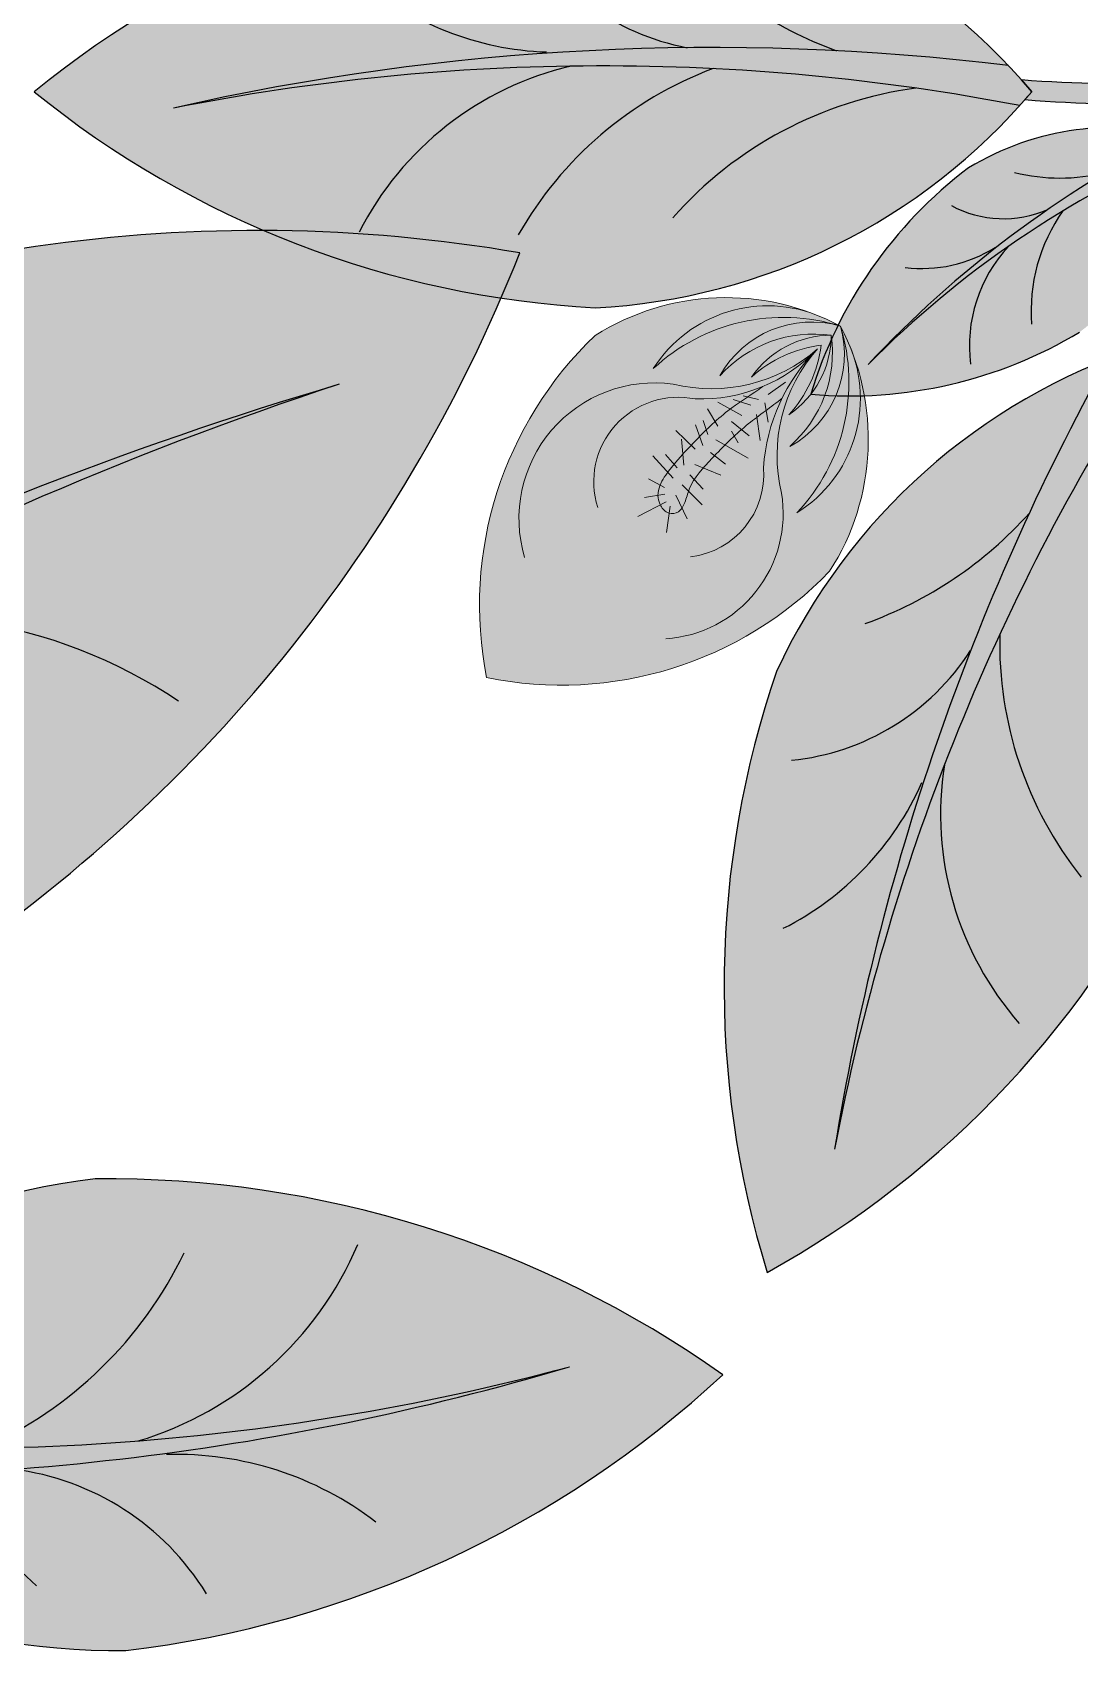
# Model space of a CAD drawing. Header units: inches. Extents: x 9636 to 21597, y -10243 to 557.
# Drawn here: x 14480.7 to 14489.28, y -8240.46 to -8227.18 of the extents above; entities that cross this region are included whole.
import ezdxf

# ---------------------------------------------------------------- set-up
doc = ezdxf.new("R2010")
doc.units = ezdxf.units.IN
doc.header["$MEASUREMENT"] = 0
doc.layers.add('MESA', color=7, linetype='Continuous')

# ---------------------------------------------------------------- blocks, each defined once
blk = doc.blocks.new('FF')
at = {"layer": 'MESA', "ltscale": 0.8}
h = blk.add_hatch(color=85, dxfattribs=at)
h.dxf.hatch_style = 1
h.set_gradient(color1=(103, 159, 96), color2=(179, 207, 175), one_color=1, tint=0.75, name='INVCURVED')
h.paths.add_polyline_path([(14485.30907915117, -8229.44189500548, 0.1995123331975758), (14488.78948662773, -8227.78344573225, 0.0967495278531692), (14481.85223997985, -8227.80418146442, -0.08665420676483183), (14488.69727327749, -8227.455659110514, 0.1924888780828612), (14485.30907915119, -8225.89703327612, 0.1586077411667837), (14480.70844457031, -8227.6694641408, 0.1586077411660197)])
h = blk.add_hatch(color=85, dxfattribs=at)
h.dxf.hatch_style = 1
h.set_gradient(color1=(103, 159, 96), color2=(52, 80, 48), one_color=1, tint=0.25)
h.paths.add_polyline_path([(14481.85223997987, -8227.804181464415, -0.09674952785286056), (14488.78948662773, -8227.783445732251, 0.007527451123012324), (14488.888894715, -8227.669464140801, 0.01429188129494994), (14488.69727327749, -8227.455659110514, 0.08665420676455064)])
h = blk.add_hatch(color=35, dxfattribs=at)
h.dxf.hatch_style = 1
h.set_gradient(color1=(179, 116, 77), color2=(114, 74, 49), one_color=1, tint=0.3199999928474426, name='CURVED')
h.paths.add_polyline_path([(14490.12357815307, -8227.59081711278), (14490.16435616054, -8227.755252218094, 0.03310768506175343), (14491.48701364059, -8227.599885937416, 0.8090823413515376), (14491.4329617192, -8227.436133690779, -0.032777259300629)])
h.paths.add_polyline_path([(14488.83276387776, -8227.734673511715, 0.03310768506174779), (14490.16435616054, -8227.755252218094), (14490.12357815307, -8227.59081711278, -0.03277725930060161), (14488.80520917448, -8227.573054214223), (14488.888894715, -8227.669464140803)])
h = blk.add_hatch(color=85, dxfattribs=at)
h.dxf.hatch_style = 1
h.set_gradient(color1=(103, 159, 96), color2=(179, 207, 175), one_color=1, tint=0.75, name='INVCURVED')
h.paths.add_polyline_path([(14489.28077644603, -8229.641803859526, 0.1995123331975758), (14490.17716882691, -8228.116724909678, 0.0967495278531692), (14487.54593783445, -8229.908087875005, -0.08665420676483183), (14490.05785235422, -8228.01585364368, 0.1924888780828612), (14488.36943539103, -8228.294547830617, 0.1586077411667837), (14487.07659408674, -8230.150943324537, 0.1586077411660197)])
h = blk.add_hatch(color=85, dxfattribs=at)
h.dxf.hatch_style = 1
h.set_gradient(color1=(103, 159, 96), color2=(52, 80, 48), one_color=1, tint=0.25)
h.paths.add_polyline_path([(14487.54593783445, -8229.908087874997, -0.09674952785286056), (14490.17716882691, -8228.116724909678, 0.007527451123012324), (14490.18564646113, -8228.047848582182, 0.01429188129494994), (14490.05785235422, -8228.01585364368, 0.08665420676455064)])
h = blk.add_hatch(color=85, dxfattribs=at)
h.dxf.hatch_style = 1
h.set_gradient(color1=(103, 159, 96), color2=(179, 207, 175), one_color=1, tint=0.75, name='INVCURVED')
h.paths.add_polyline_path([(14479.69300360929, -8235.035398073847, -0.1995123331975758), (14473.57425845959, -8235.44867048561, -0.0967495278531692), (14483.20976751802, -8230.069961494279, 0.08665420676483183), (14473.44661971298, -8234.922275326044, -0.1924888780828612), (14476.92984629689, -8230.120011185527, -0.1586077411667837), (14484.69077078471, -8228.991590965967, -0.1586077411660197)])
h = blk.add_hatch(color=7, dxfattribs=at)
h.dxf.hatch_style = 1
h.set_gradient(color1=(237, 238, 238), one_color=1, tint=1)
h.paths.add_polyline_path([(14484.4194519807, -8232.475769022107, 0.2569091805170801), (14487.23119764019, -8231.603402740884, 0.2403030205165218), (14487.410906835, -8229.79096557417, -0.3583807301859824), (14486.9620454699, -8231.124849535687, 0.2702333190890776), (14487.32047259522, -8229.592364691127, -0.3489770048102109), (14486.90579534356, -8230.578816542897, 0.2509502793129825), (14487.24502351771, -8229.667355608182, -0.2453890551403372), (14486.89760813225, -8230.32005876983, 0.1532458537889449), (14487.16216079436, -8229.749715152355, 0.1518402250092038), (14486.5945161086, -8230.006944242292, 0.00137366511991412), (14486.59021639796, -8230.010789012451, -0.245389055139057), (14487.24502351775, -8229.667355608222, 0.2509502793127925), (14486.33151329206, -8230.001025890397, -0.3489770048638718), (14487.32047259521, -8229.592364691007, 0.2702333191166405), (14485.78583304074, -8229.941450985876, -0.358380731124288), (14487.12242622355, -8229.500722475826, 0.240303021013481), (14485.30892808609, -8229.669388997907, 0.2569091805174252)])
edge = h.paths.add_edge_path(flags=16)
edge.add_arc((14488.1927414344, -8230.848641967565), 1.505930977375517, 134.7415371607164, 136.2408978464814, ccw=False)
edge.add_arc((14486.17118708567, -8228.86145683875), 1.329055040637622, -45.358240165664085, -43.659324827311025, ccw=False)
edge.add_arc((14488.19274143439, -8230.848641967574), 1.505930977375517, 136.2408978461262, 153.799970470204)
edge.add_spline(control_points=[(14486.83931611572, -8230.185509330611), (14486.83480964367, -8230.189137781688), (14486.79261296632, -8230.222861978), (14486.74929528762, -8230.2551540853), (14486.71061185047, -8230.283846189754)], knot_values=[0.2471511740125481, 0.2471511740125481, 0.2471511740125481, 0.2471511740125481, 0.247785628570655, 0.2530743171580143, 0.2530743171580143, 0.2530743171580143, 0.2530743171580143], degree=3, periodic=0)
edge.add_spline(control_points=[(14486.71061185047, -8230.283846189754), (14486.68490150463, -8230.30291595145), (14486.65918863635, -8230.321923406), (14486.63373395851, -8230.341162346642)], knot_values=[0.2436361292652643, 0.2436361292652643, 0.2436361292652643, 0.2436361292652643, 0.2471511740125481, 0.2471511740125481, 0.2471511740125481, 0.2471511740125481], degree=3, periodic=0)
edge.add_spline(control_points=[(14486.63373395851, -8230.341162346642), (14486.60464066715, -8230.36315139357), (14486.5623699982, -8230.395919296447), (14486.52166925705, -8230.430288472857), (14486.50879297616, -8230.441429362028)], knot_values=[0.2377304945037521, 0.2377304945037521, 0.2377304945037521, 0.2377304945037521, 0.2417479965750198, 0.2436361292652643, 0.2436361292652643, 0.2436361292652643, 0.2436361292652643], degree=3, periodic=0)
edge.add_spline(control_points=[(14486.50879297616, -8230.441429362028), (14486.48893317213, -8230.458612574905), (14486.46939794916, -8230.476158502652), (14486.45009913036, -8230.494026028142)], knot_values=[0.2348183224622999, 0.2348183224622999, 0.2348183224622999, 0.2348183224622999, 0.2377304945037521, 0.2377304945037521, 0.2377304945037521, 0.2377304945037521], degree=3, periodic=0)
edge.add_spline(control_points=[(14486.45009913036, -8230.494026028142), (14486.42433743705, -8230.517877110256), (14486.39899699621, -8230.542301252708), (14486.37386806566, -8230.567200652144)], knot_values=[0.2309309092598198, 0.2309309092598198, 0.2309309092598198, 0.2309309092598198, 0.2348183224622999, 0.2348183224622999, 0.2348183224622999, 0.2348183224622999], degree=3, periodic=0)
edge.add_spline(control_points=[(14486.37386806566, -8230.567200652144), (14486.34503774718, -8230.595767630515), (14486.31648583709, -8230.624960183874), (14486.28789558869, -8230.654630612375)], knot_values=[0.2264708961110354, 0.2264708961110354, 0.2264708961110354, 0.2264708961110354, 0.2309309092598199, 0.2309309092598199, 0.2309309092598199, 0.2309309092598199], degree=3, periodic=0)
edge.add_spline(control_points=[(14486.28789558869, -8230.654630612375), (14486.28114389633, -8230.661637393228), (14486.24943579113, -8230.694658177637), (14486.21758861289, -8230.72822350082), (14486.19388692429, -8230.755452752608)], knot_values=[0.2215260703448321, 0.2215260703448321, 0.2215260703448321, 0.2215260703448321, 0.222579318859487, 0.2264708961110354, 0.2264708961110354, 0.2264708961110354, 0.2264708961110354], degree=3, periodic=0)
edge.add_spline(control_points=[(14486.19388692429, -8230.755452752608), (14486.16734190703, -8230.785948510582), (14486.14250531605, -8230.817464463471), (14486.12141153081, -8230.850669398244)], knot_values=[0.2171676473178, 0.2171676473178, 0.2171676473178, 0.2171676473178, 0.2215260703448321, 0.2215260703448321, 0.2215260703448321, 0.2215260703448321], degree=3, periodic=0)
edge.add_spline(control_points=[(14486.12141153081, -8230.850669398244), (14486.10544433093, -8230.875804281552), (14486.08867122137, -8230.907478686811), (14486.07635525333, -8230.94100524023), (14486.07427942698, -8230.946949947629)], knot_values=[0.2131642620453263, 0.2131642620453263, 0.2131642620453263, 0.2131642620453263, 0.2164634238997696, 0.2171676473178, 0.2171676473178, 0.2171676473178, 0.2171676473178], degree=3, periodic=0)
edge.add_spline(control_points=[(14486.07427942698, -8230.946949947629), (14486.06368446695, -8230.977291569052), (14486.0513442537, -8231.024606426163), (14486.03018719995, -8231.071646368331), (14486.02099124643, -8231.08535838899)], knot_values=[0.2077773224475375, 0.2077773224475375, 0.2077773224475375, 0.2077773224475375, 0.2113716592103856, 0.2131642620453263, 0.2131642620453263, 0.2131642620453263, 0.2131642620453263], degree=3, periodic=0)
edge.add_spline(control_points=[(14486.02099124643, -8231.08535838899), (14486.01304293635, -8231.097210057433), (14485.98631665598, -8231.126292542765), (14485.94104839671, -8231.134390223491), (14485.91633392383, -8231.12805161025)], knot_values=[0.203445163018474, 0.203445163018474, 0.203445163018474, 0.203445163018474, 0.2049945578871382, 0.2077773224475375, 0.2077773224475375, 0.2077773224475375, 0.2077773224475375], degree=3, periodic=0)
edge.add_spline(control_points=[(14485.91633392383, -8231.12805161025), (14485.91483393833, -8231.127666903363), (14485.88458592086, -8231.118958541148), (14485.86012408966, -8231.089936585444), (14485.84424597663, -8231.060348253484), (14485.84293861367, -8231.05779020963)], knot_values=[0.1996944706411438, 0.1996944706411438, 0.1996944706411438, 0.1996944706411438, 0.1998633638435843, 0.2031371852270858, 0.203445163018474, 0.203445163018474, 0.203445163018474, 0.203445163018474], degree=3, periodic=0)
edge.add_spline(control_points=[(14485.84293861367, -8231.05779020963), (14485.83382518955, -8231.039958483161), (14485.825203741, -8231.014629721843), (14485.82349142511, -8230.987990979107), (14485.82347610055, -8230.98078059595)], knot_values=[0.1967564236367511, 0.1967564236367511, 0.1967564236367511, 0.1967564236367511, 0.1989032889930779, 0.1996944706411438, 0.1996944706411438, 0.1996944706411438, 0.1996944706411438], degree=3, periodic=0)
edge.add_spline(control_points=[(14485.82347610055, -8230.98078059595), (14485.82343298948, -8230.960496348396), (14485.82830767702, -8230.931713978965), (14485.83767899139, -8230.904892112645), (14485.84066641678, -8230.897386549475)], knot_values=[0.1936429904609736, 0.1936429904609736, 0.1936429904609736, 0.1936429904609736, 0.1958687424163022, 0.1967564236367511, 0.1967564236367511, 0.1967564236367511, 0.1967564236367511], degree=3, periodic=0)
edge.add_spline(control_points=[(14485.84066641678, -8230.897386549475), (14485.85583624063, -8230.859274109309), (14485.8791422334, -8230.824815602244), (14485.90403903452, -8230.79169864763)], knot_values=[0.1891354409754396, 0.1891354409754396, 0.1891354409754396, 0.1891354409754396, 0.1936429904609736, 0.1936429904609736, 0.1936429904609736, 0.1936429904609736], degree=3, periodic=0)
edge.add_spline(control_points=[(14485.90403903452, -8230.79169864763), (14485.90630289721, -8230.788687327504), (14485.92320837967, -8230.766412428335), (14485.9405676347, -8230.744653124839), (14485.95586853954, -8230.726137886595)], knot_values=[0.1860923947748148, 0.1860923947748148, 0.1860923947748148, 0.1860923947748148, 0.186502265629451, 0.1891354409754396, 0.1891354409754396, 0.1891354409754396, 0.1891354409754396], degree=3, periodic=0)
edge.add_spline(control_points=[(14485.95586853954, -8230.726137886595), (14485.97916825994, -8230.697943483792), (14486.00311675107, -8230.670475529254), (14486.02750221543, -8230.64347705694)], knot_values=[0.1820826809719926, 0.1820826809719926, 0.1820826809719926, 0.1820826809719926, 0.1860923947748149, 0.1860923947748149, 0.1860923947748149, 0.1860923947748149], degree=3, periodic=0)
edge.add_spline(control_points=[(14486.02750221543, -8230.64347705694), (14486.04995324164, -8230.618620306204), (14486.07277466289, -8230.594161506362), (14486.09580119312, -8230.56990012193)], knot_values=[0.1783910477803653, 0.1783910477803653, 0.1783910477803653, 0.1783910477803653, 0.1820826809719925, 0.1820826809719925, 0.1820826809719925, 0.1820826809719925], degree=3, periodic=0)
edge.add_spline(control_points=[(14486.09580119312, -8230.56990012193), (14486.10276871066, -8230.562558954158), (14486.12598005668, -8230.538228634705), (14486.14934815188, -8230.514036509128), (14486.16582250497, -8230.497252680161)], knot_values=[0.1746797876871894, 0.1746797876871894, 0.1746797876871894, 0.1746797876871894, 0.175796826109966, 0.1783910477803653, 0.1783910477803653, 0.1783910477803653, 0.1783910477803653], degree=3, periodic=0)
edge.add_spline(control_points=[(14486.16582250497, -8230.497252680161), (14486.18370164514, -8230.479037674733), (14486.20174536622, -8230.460972014143), (14486.22003438114, -8230.443131465287)], knot_values=[0.171864353741853, 0.171864353741853, 0.171864353741853, 0.171864353741853, 0.1746797876871893, 0.1746797876871893, 0.1746797876871893, 0.1746797876871893], degree=3, periodic=0)
edge.add_spline(control_points=[(14486.22003438114, -8230.443131465287), (14486.24344946295, -8230.420290546135), (14486.26726661078, -8230.39781861211), (14486.2916552035, -8230.37587466264)], knot_values=[0.1682598066156458, 0.1682598066156458, 0.1682598066156458, 0.1682598066156458, 0.171864353741853, 0.171864353741853, 0.171864353741853, 0.171864353741853], degree=3, periodic=0)
edge.add_spline(control_points=[(14486.2916552035, -8230.37587466264), (14486.32579567076, -8230.345156338843), (14486.36715047901, -8230.310341986495), (14486.41068477031, -8230.277550802539), (14486.41713924354, -8230.27275817834)], knot_values=[0.1623418216133556, 0.1623418216133556, 0.1623418216133556, 0.1623418216133556, 0.1673876610569998, 0.1682598066156458, 0.1682598066156458, 0.1682598066156458, 0.1682598066156458], degree=3, periodic=0)
edge.add_spline(control_points=[(14486.41713924354, -8230.27275817834), (14486.44443468738, -8230.252490559275), (14486.47242286995, -8230.232936138551), (14486.50045341979, -8230.213787821205)], knot_values=[0.1586535887747186, 0.1586535887747186, 0.1586535887747186, 0.1586535887747186, 0.1623418216133555, 0.1623418216133555, 0.1623418216133555, 0.1623418216133555], degree=3, periodic=0)
edge.add_spline(control_points=[(14486.50045341979, -8230.213787821205), (14486.52036907268, -8230.200182977776), (14486.54030611288, -8230.18678313841), (14486.56003127502, -8230.17347815894)], knot_values=[0.1560331062850654, 0.1560331062850654, 0.1560331062850654, 0.1560331062850654, 0.1586535887747186, 0.1586535887747186, 0.1586535887747186, 0.1586535887747186], degree=3, periodic=0)
edge.add_spline(control_points=[(14486.56003127502, -8230.17347815894), (14486.59065736239, -8230.152820307769), (14486.63175887541, -8230.124938482859), (14486.67028266414, -8230.096714696057), (14486.68045616511, -8230.089069280119)], knot_values=[0.1504801710943955, 0.1504801710943955, 0.1504801710943955, 0.1504801710943955, 0.1545488385723417, 0.1560331062850654, 0.1560331062850654, 0.1560331062850654, 0.1560331062850654], degree=3, periodic=0)
edge.add_arc((14486.17118708568, -8228.861456838744), 1.329055040637622, -67.46911859249013, -45.35824016606505)
at = {"layer": 'MESA', "lineweight": 5, "ltscale": 0.8}
h = blk.add_hatch(color=83, dxfattribs=at)
h.dxf.hatch_style = 1
h.set_gradient(color1=(117, 211, 105), one_color=1, tint=1)
h.paths.add_polyline_path([(14486.9620454699, -8231.124849535687, 0.3583807301414101), (14487.41090683507, -8229.790965574333, 0.02724021252780064), (14487.32047259516, -8229.592364690949, -0.27023331912118)])
h.paths.add_polyline_path([(14487.24502351772, -8229.667355608219, -0.2509502793036039), (14486.90579534356, -8230.578816542897, 0.3489770048638718), (14487.32047259517, -8229.592364690969, 0.3489770048564635), (14486.33151329206, -8230.0010258904, -0.2509502793046178)])
h.paths.add_polyline_path([(14486.89760813225, -8230.32005876983, 0.2453890551401661), (14487.24502351771, -8229.667355608184, 0.2453890551330679), (14486.59021639796, -8230.010789012451, -0.1532458537798691), (14487.16216079435, -8229.74971515239, -0.1532458537804744)], flags=17)
h.paths.add_polyline_path([(14487.32047259521, -8229.59236469101, 0.02724021243329556), (14487.12242622063, -8229.500722474691, 0.3583807303279284), (14485.78583304074, -8229.941450985878, -0.2702333191168038)])
at = {"layer": 'MESA', "ltscale": 0.8}
h = blk.add_hatch(color=85, dxfattribs=at)
h.dxf.hatch_style = 1
h.set_gradient(color1=(103, 159, 96), color2=(52, 80, 48), one_color=1, tint=0.25)
h.paths.add_polyline_path([(14487.27198229263, -8236.34348199872, -0.09674952785286056), (14489.84756209524, -8229.902037307955, 0.007527451123012324), (14489.77903679069, -8229.767211295471, 0.01429188129494994), (14489.50907719506, -8229.864951681267, 0.08665420676455064)])
at = {"layer": 'MESA', "lineweight": 5, "ltscale": 0.8}
h = blk.add_hatch(color=95, dxfattribs=at)
h.dxf.hatch_style = 1
h.set_gradient(color1=(68, 182, 53), color2=(121, 213, 109), one_color=1, tint=0.6299999952316284, name='CYLINDER')
edge = h.paths.add_edge_path()
edge.add_spline(control_points=[(14485.84066641678, -8230.897386549475), (14485.83767899139, -8230.904892112645), (14485.82830767702, -8230.931713978965), (14485.82343298948, -8230.960496348396), (14485.82347610055, -8230.98078059595)], knot_values=[0.1936429904609736, 0.1936429904609736, 0.1936429904609736, 0.1936429904609736, 0.1945306716814224, 0.1967564236367511, 0.1967564236367511, 0.1967564236367511, 0.1967564236367511], degree=3, periodic=0)
edge.add_spline(control_points=[(14485.82347610055, -8230.98078059595), (14485.82349142511, -8230.987990979107), (14485.825203741, -8231.014629721843), (14485.83382518955, -8231.039958483161), (14485.84293861367, -8231.05779020963)], knot_values=[0.1967564236367511, 0.1967564236367511, 0.1967564236367511, 0.1967564236367511, 0.197547605284817, 0.1996944706411439, 0.1996944706411439, 0.1996944706411439, 0.1996944706411439], degree=3, periodic=0)
edge.add_spline(control_points=[(14485.84293861367, -8231.05779020963), (14485.84424597663, -8231.060348253484), (14485.86012408966, -8231.089936585444), (14485.88458592086, -8231.118958541148), (14485.91483393833, -8231.127666903363), (14485.91633392383, -8231.12805161025)], knot_values=[0.1996944706411439, 0.1996944706411439, 0.1996944706411439, 0.1996944706411439, 0.2000024484325321, 0.2032762698160336, 0.2034451630184741, 0.2034451630184741, 0.2034451630184741, 0.2034451630184741], degree=3, periodic=0)
edge.add_spline(control_points=[(14485.91633392383, -8231.12805161025), (14485.94104839671, -8231.134390223491), (14485.98631665598, -8231.126292542765), (14486.01304293635, -8231.097210057433), (14486.02099124643, -8231.08535838899)], knot_values=[0.2034451630184741, 0.2034451630184741, 0.2034451630184741, 0.2034451630184741, 0.2062279275788734, 0.2077773224475375, 0.2077773224475375, 0.2077773224475375, 0.2077773224475375], degree=3, periodic=0)
edge.add_spline(control_points=[(14486.02099124643, -8231.08535838899), (14486.03018719995, -8231.071646368331), (14486.0513442537, -8231.024606426163), (14486.06368446695, -8230.977291569052), (14486.07427942698, -8230.946949947629)], knot_values=[0.2077773224475375, 0.2077773224475375, 0.2077773224475375, 0.2077773224475375, 0.2095699252824783, 0.2131642620453263, 0.2131642620453263, 0.2131642620453263, 0.2131642620453263], degree=3, periodic=0)
edge.add_spline(control_points=[(14486.07427942698, -8230.946949947629), (14486.07635525333, -8230.94100524023), (14486.08867122137, -8230.907478686811), (14486.10544433093, -8230.875804281552), (14486.12141153081, -8230.850669398244)], knot_values=[0.2131642620453263, 0.2131642620453263, 0.2131642620453263, 0.2131642620453263, 0.2138684854633567, 0.2171676473178, 0.2171676473178, 0.2171676473178, 0.2171676473178], degree=3, periodic=0)
edge.add_spline(control_points=[(14486.12141153081, -8230.850669398244), (14486.14250531605, -8230.817464463471), (14486.16734190703, -8230.785948510582), (14486.19388692429, -8230.755452752608)], knot_values=[0.2171676473178, 0.2171676473178, 0.2171676473178, 0.2171676473178, 0.2215260703448321, 0.2215260703448321, 0.2215260703448321, 0.2215260703448321], degree=3, periodic=0)
edge.add_spline(control_points=[(14486.19388692429, -8230.755452752608), (14486.21758861289, -8230.72822350082), (14486.24943579113, -8230.694658177637), (14486.28114389633, -8230.661637393228), (14486.28789558869, -8230.654630612375)], knot_values=[0.2215260703448321, 0.2215260703448321, 0.2215260703448321, 0.2215260703448321, 0.2254176475963806, 0.2264708961110354, 0.2264708961110354, 0.2264708961110354, 0.2264708961110354], degree=3, periodic=0)
edge.add_spline(control_points=[(14486.28789558869, -8230.654630612375), (14486.31648583709, -8230.624960183874), (14486.34503774718, -8230.595767630515), (14486.37386806566, -8230.567200652144)], knot_values=[0.2264708961110354, 0.2264708961110354, 0.2264708961110354, 0.2264708961110354, 0.2309309092598199, 0.2309309092598199, 0.2309309092598199, 0.2309309092598199], degree=3, periodic=0)
edge.add_spline(control_points=[(14486.37386806566, -8230.567200652144), (14486.39899699621, -8230.542301252708), (14486.42433743705, -8230.517877110256), (14486.45009913036, -8230.494026028142)], knot_values=[0.2309309092598199, 0.2309309092598199, 0.2309309092598199, 0.2309309092598199, 0.2348183224622999, 0.2348183224622999, 0.2348183224622999, 0.2348183224622999], degree=3, periodic=0)
edge.add_spline(control_points=[(14486.45009913036, -8230.494026028142), (14486.46939794916, -8230.476158502652), (14486.48893317213, -8230.458612574905), (14486.50879297616, -8230.441429362028)], knot_values=[0.2348183224622999, 0.2348183224622999, 0.2348183224622999, 0.2348183224622999, 0.2377304945037521, 0.2377304945037521, 0.2377304945037521, 0.2377304945037521], degree=3, periodic=0)
edge.add_spline(control_points=[(14486.50879297616, -8230.441429362028), (14486.52166925705, -8230.430288472857), (14486.5623699982, -8230.395919296447), (14486.60464066715, -8230.36315139357), (14486.63373395851, -8230.341162346642)], knot_values=[0.2377304945037521, 0.2377304945037521, 0.2377304945037521, 0.2377304945037521, 0.2396186271939966, 0.2436361292652643, 0.2436361292652643, 0.2436361292652643, 0.2436361292652643], degree=3, periodic=0)
edge.add_spline(control_points=[(14486.63373395851, -8230.341162346642), (14486.65918863635, -8230.321923406), (14486.68490150463, -8230.30291595145), (14486.71061185047, -8230.283846189754)], knot_values=[0.2436361292652643, 0.2436361292652643, 0.2436361292652643, 0.2436361292652643, 0.2471511740125481, 0.2471511740125481, 0.2471511740125481, 0.2471511740125481], degree=3, periodic=0)
edge.add_spline(control_points=[(14486.71061185047, -8230.283846189754), (14486.74929528762, -8230.2551540853), (14486.79261296632, -8230.222861978), (14486.83480964367, -8230.189137781688), (14486.83931611572, -8230.185509330611)], knot_values=[0.2471511740125481, 0.2471511740125481, 0.2471511740125481, 0.2471511740125481, 0.2524398625999075, 0.2530743171580144, 0.2530743171580144, 0.2530743171580144, 0.2530743171580144], degree=3, periodic=0)
edge.add_arc((14488.04436672893, -8230.74608075394), 1.329055040637622, 136.3406751658704, 155.0528595039312, ccw=False)
edge.add_arc((14486.17118708568, -8228.861456838744), 1.329055040637622, -67.46911859278822, -46.68965905738122, ccw=False)
edge.add_spline(control_points=[(14486.68045616511, -8230.089069280119), (14486.67028266414, -8230.096714696057), (14486.63175887541, -8230.124938482859), (14486.59065736239, -8230.152820307769), (14486.56003127502, -8230.17347815894)], knot_values=[0.1504801710943955, 0.1504801710943955, 0.1504801710943955, 0.1504801710943955, 0.1519644388071193, 0.1560331062850654, 0.1560331062850654, 0.1560331062850654, 0.1560331062850654], degree=3, periodic=0)
edge.add_spline(control_points=[(14486.56003127502, -8230.17347815894), (14486.54030611288, -8230.18678313841), (14486.52036907268, -8230.200182977776), (14486.50045341979, -8230.213787821205)], knot_values=[0.1560331062850654, 0.1560331062850654, 0.1560331062850654, 0.1560331062850654, 0.1586535887747186, 0.1586535887747186, 0.1586535887747186, 0.1586535887747186], degree=3, periodic=0)
edge.add_spline(control_points=[(14486.50045341979, -8230.213787821205), (14486.47242286995, -8230.232936138551), (14486.44443468738, -8230.252490559275), (14486.41713924354, -8230.27275817834)], knot_values=[0.1586535887747186, 0.1586535887747186, 0.1586535887747186, 0.1586535887747186, 0.1623418216133556, 0.1623418216133556, 0.1623418216133556, 0.1623418216133556], degree=3, periodic=0)
edge.add_spline(control_points=[(14486.41713924354, -8230.27275817834), (14486.41068477031, -8230.277550802539), (14486.36715047901, -8230.310341986495), (14486.32579567076, -8230.345156338843), (14486.2916552035, -8230.37587466264)], knot_values=[0.1623418216133556, 0.1623418216133556, 0.1623418216133556, 0.1623418216133556, 0.1632139671720015, 0.1682598066156458, 0.1682598066156458, 0.1682598066156458, 0.1682598066156458], degree=3, periodic=0)
edge.add_spline(control_points=[(14486.2916552035, -8230.37587466264), (14486.26726661078, -8230.39781861211), (14486.24344946295, -8230.420290546135), (14486.22003438114, -8230.443131465287)], knot_values=[0.1682598066156458, 0.1682598066156458, 0.1682598066156458, 0.1682598066156458, 0.171864353741853, 0.171864353741853, 0.171864353741853, 0.171864353741853], degree=3, periodic=0)
edge.add_spline(control_points=[(14486.22003438114, -8230.443131465287), (14486.20174536622, -8230.460972014143), (14486.18370164514, -8230.479037674733), (14486.16582250497, -8230.497252680161)], knot_values=[0.171864353741853, 0.171864353741853, 0.171864353741853, 0.171864353741853, 0.1746797876871894, 0.1746797876871894, 0.1746797876871894, 0.1746797876871894], degree=3, periodic=0)
edge.add_spline(control_points=[(14486.16582250497, -8230.497252680161), (14486.14934815188, -8230.514036509128), (14486.12598005668, -8230.538228634705), (14486.10276871066, -8230.562558954158), (14486.09580119312, -8230.56990012193)], knot_values=[0.1746797876871894, 0.1746797876871894, 0.1746797876871894, 0.1746797876871894, 0.1772740093575887, 0.1783910477803653, 0.1783910477803653, 0.1783910477803653, 0.1783910477803653], degree=3, periodic=0)
edge.add_spline(control_points=[(14486.09580119312, -8230.56990012193), (14486.07277466289, -8230.594161506362), (14486.04995324164, -8230.618620306204), (14486.02750221543, -8230.64347705694)], knot_values=[0.1783910477803653, 0.1783910477803653, 0.1783910477803653, 0.1783910477803653, 0.1820826809719925, 0.1820826809719925, 0.1820826809719925, 0.1820826809719925], degree=3, periodic=0)
edge.add_spline(control_points=[(14486.02750221543, -8230.64347705694), (14486.00311675107, -8230.670475529254), (14485.97916825994, -8230.697943483792), (14485.95586853954, -8230.726137886595)], knot_values=[0.1820826809719925, 0.1820826809719925, 0.1820826809719925, 0.1820826809719925, 0.1860923947748148, 0.1860923947748148, 0.1860923947748148, 0.1860923947748148], degree=3, periodic=0)
edge.add_spline(control_points=[(14485.95586853954, -8230.726137886595), (14485.9405676347, -8230.744653124839), (14485.92320837967, -8230.766412428335), (14485.90630289721, -8230.788687327504), (14485.90403903452, -8230.79169864763)], knot_values=[0.1860923947748148, 0.1860923947748148, 0.1860923947748148, 0.1860923947748148, 0.1887255701208035, 0.1891354409754396, 0.1891354409754396, 0.1891354409754396, 0.1891354409754396], degree=3, periodic=0)
edge.add_spline(control_points=[(14485.90403903452, -8230.79169864763), (14485.8791422334, -8230.824815602244), (14485.85583624063, -8230.859274109309), (14485.84066641678, -8230.897386549475)], knot_values=[0.1891354409754396, 0.1891354409754396, 0.1891354409754396, 0.1891354409754396, 0.1936429904609736, 0.1936429904609736, 0.1936429904609736, 0.1936429904609736], degree=3, periodic=0)
at = {"layer": 'MESA', "ltscale": 0.8}
h = blk.add_hatch(color=85, dxfattribs=at)
h.dxf.hatch_style = 1
h.set_gradient(color1=(103, 159, 96), color2=(179, 207, 175), one_color=1, tint=0.75, name='INVCURVED')
h.paths.add_polyline_path([(14490.08381560825, -8233.750137420004, 0.1995123331975758), (14489.84756209523, -8229.902037307955, 0.0967495278531692), (14487.27198229263, -8236.343481998741, -0.08665420676483183), (14489.50907719506, -8229.864951681267, 0.1924888780828612), (14486.79626681951, -8232.424215988722, 0.1586077411667837), (14486.71921810317, -8237.353862346443, 0.1586077411660197)])
h = blk.add_hatch(color=85, dxfattribs=at)
h.dxf.hatch_style = 1
h.set_gradient(color1=(103, 159, 96), color2=(52, 80, 48), one_color=1, tint=0.25)
h.paths.add_polyline_path([(14483.20976751799, -8230.06996149429, 0.09674952785286056), (14473.57425845959, -8235.448670485612, -0.007527451123012324), (14473.34757027314, -8235.368107840666, -0.01429188129494994), (14473.44661971298, -8234.922275326044, -0.08665420676455064)])
h = blk.add_hatch(color=85, dxfattribs=at)
h.dxf.hatch_style = 1
h.set_gradient(color1=(103, 159, 96), color2=(179, 207, 175), one_color=1, tint=0.75, name='INVCURVED')
h.paths.add_polyline_path([(14481.20844747231, -8236.587681214478, 0.1995123331975758), (14477.52830024893, -8238.645362956968, 0.0967495278531692), (14485.09754743984, -8238.128830387977, -0.08665420676483183), (14477.65227114545, -8238.996516306135, 0.1924888780828612), (14481.46082700576, -8240.456243098428, 0.1586077411667837), (14486.35538020177, -8238.194415950733, 0.1586077411660197)])
h = blk.add_hatch(color=85, dxfattribs=at)
h.dxf.hatch_style = 1
h.set_gradient(color1=(103, 159, 96), color2=(52, 80, 48), one_color=1, tint=0.25)
h.paths.add_polyline_path([(14485.09754743982, -8238.128830387985, -0.09674952785286056), (14477.52830024893, -8238.645362956966, 0.007527451123012324), (14477.42792970033, -8238.776830258776, 0.01429188129494994), (14477.65227114545, -8238.996516306135, 0.08665420676455064)])
at = {"layer": 'MESA', "lineweight": 9, "ltscale": 0.8}
for p, q in [((14486.64738667459, -8230.194281085382), (14486.52208321052, -8230.164441158384)), ((14486.72683728044, -8230.152070675227), (14486.86919193143, -8230.051013974837)), ((14486.31350127483, -8230.41378032346), (14486.230747735, -8230.27019260164)), ((14486.51267152994, -8230.326433745), (14486.31418800485, -8230.214914214244)), ((14486.58451974065, -8230.242063168862), (14486.44083480622, -8230.193735355395)), ((14486.7007749206, -8230.22208405655), (14486.72604611266, -8230.380751725357)), ((14486.19271132723, -8230.570709282809), (14486.13085895546, -8230.40173702172)), ((14486.23328861597, -8230.48088825324), (14486.19311275162, -8230.366440938069)), ((14486.42694643089, -8230.374769060398), (14486.57221879829, -8230.493086819537)), ((14486.63036219052, -8230.317799624789), (14486.66098220149, -8230.529963333334)), ((14486.12959268632, -8230.602333363433), (14485.96967443561, -8230.448843039241)), ((14486.03490640131, -8230.732166239617), (14486.01714153072, -8230.519374196194)), ((14486.2992428125, -8230.524742109585), (14486.5646527239, -8230.675748873933)), ((14486.42702892096, -8230.45373423908), (14486.4820218838, -8230.549778658113)), ((14485.9489711285, -8230.840624579136), (14485.78079450213, -8230.657499392366)), ((14485.98139429321, -8230.75493727333), (14485.88491091443, -8230.646080070755)), ((14486.25490950181, -8230.62848424644), (14486.37629665928, -8230.724701571351)), ((14485.8766956677, -8230.917537063517), (14485.74548740247, -8230.844154633309)), ((14486.08393352223, -8230.81097732508), (14486.19506517963, -8230.928674237066)), ((14486.12741900599, -8230.727784735258), (14486.33985898091, -8230.816215260229)), ((14485.88084814598, -8230.971877882785), (14485.71345184222, -8230.997853621773)), ((14486.02284214861, -8230.895198411394), (14486.18619463055, -8231.059548902378)), ((14485.89090361457, -8231.03280524893), (14485.65839847738, -8231.153917134812)), ((14485.92454045443, -8231.068854953612), (14485.89444037272, -8231.285977667889)), ((14485.96899704275, -8230.977827623845), (14486.0640737886, -8231.174458679665))]:
    blk.add_line(p, q, dxfattribs=at)
at = {"layer": 'MESA', "ltscale": 0.8}
blk.add_lwpolyline([(14488.80520917448, -8227.573054214223), (14488.888894715, -8227.669464140801), (14488.83276387776, -8227.734673511715, 0.06628802967972178), (14491.48701364059, -8227.599885937416, 0.8090823413515378), (14491.4329617192, -8227.436133690779, -0.06562502276091056)], format="xyb", close=True, dxfattribs=at)
for centre, radius, start, end in [((14485.73221477135, -8233.852416758744), 7.966628528345956, 93.04461271867031, 129.094535393535), ((14485.05387439686, -8230.913805128368), 5.023258831092003, 40.23047042023494, 87.08785603639299), ((14486.43348477939, -8225.360529294572), 1.983045070959875, 207.7375579285788, 259.2347460566011), ((14488.41509060857, -8224.220052727818), 3.311015811055871, 221.7527946823714, 250.1060592868024), ((14484.99471419822, -8224.885767430824), 2.459458694825075, 228.8026810867408, 268.0110304103515), ((14486.27270389907, -8247.229760064092), 19.92218876512046, 83.00966240570071, 102.8198580038242), ((14485.37394272548, -8245.551809175506), 18.09366407336492, 79.11897902740101, 101.2235391101331), ((14485.69931806862, -8229.997733336146), 2.6044776383719, 103.0012749323544, 153.1910720874918), ((14487.35653153363, -8230.363007458855), 3.078555152519601, 110.5634166545459, 150.4539067144613), ((14488.36884536249, -8230.849267084926), 3.237212272972877, 97.6411412097899, 138.482008794346), ((14485.73221477135, -8221.486511522857), 7.966628528345956, 230.905464606465, 266.9553872813296), ((14485.05387439686, -8224.425123153233), 5.023258831092003, 272.912143963607, 319.769529579765), ((14494.22005540725, -8236.154502917976), 9.141200482685061, 117.0857482899126, 136.8959438880365), ((14489.56219390505, -8230.266826364284), 2.304898151142107, 74.30655630444721, 121.1639419206019), ((14493.44709241125, -8235.747843475447), 8.302190723669948, 113.1950649116107, 135.2996249943445), ((14490.57548465006, -8231.20927858334), 3.655449178164048, 127.1206986028794, 163.1706212777432), ((14489.11877108941, -8226.858678591952), 1.519243677842884, 255.8288805665853, 284.1821451710154), ((14488.65884700572, -8227.801573670113), 0.9099106917198729, 241.8136438127922, 293.3108319408104), ((14490.29573568448, -8229.465505556254), 1.412580222884691, 144.6395025387597, 184.5299925986724), ((14482.54419807781, -8241.48095584851), 12.6724902665297, 80.24773940342999, 116.2976620782956), ((14487.98997400064, -8227.991026734131), 1.128510791326347, 262.8787669709479, 302.0871162945623), ((14489.57198950419, -8229.752729425985), 1.195052035984646, 137.077360816569, 187.2671579716962), ((14472.90519264255, -8224.334106944501), 12.6724902665297, 302.3868875156348, 338.4368101905006), ((14487.39636005104, -8226.50950701146), 3.655449178164048, 264.9815504906711, 301.0314731655349), ((14491.35342645126, -8234.537371301263), 5.023258831092003, 108.2654554901763, 155.1228411063309), ((14506.94093712526, -8239.509839683056), 19.92218876512046, 151.0446474756441, 170.854843073765), ((14505.04861166234, -8239.715740567082), 18.09366407336492, 147.1539640973444, 169.2585241800727), ((14492.22214701399, -8260.451589826263), 31.69016131675633, 106.5224167931396, 126.3326123912638), ((14492.16045677164, -8257.424335979651), 28.78153299601394, 108.118735686831, 130.2232957695634), ((14486.40278794227, -8228.916403949015), 3.311015811055871, 289.7877797523147, 318.1410443567427), ((14479.58515553523, -8236.11032066656), 4.142934166470387, 56.15120270947471, 106.3409998646126), ((14491.70389660499, -8232.195837907608), 3.078555152519601, 178.5984017244853, 218.4888917844019), ((14486.71927947397, -8231.180754092415), 1.983045070959875, 275.7725429985188, 327.2697311265402), ((14494.33245806166, -8235.007429427518), 7.966628528345955, 161.0795977886121, 197.1295204634753), ((14490.74527209195, -8233.596130982762), 2.604477638371899, 171.0362600022935, 221.226057157431), ((14485.74082112971, -8232.337507688071), 2.459458694825075, 296.8376661566784, 336.0460154802897), ((14482.86416398313, -8230.382081523712), 7.966628528345955, 298.9404496764032, 334.9903723512689), ((14481.84412979134, -8242.044391627478), 5.49361270404985, 96.64475057272602, 143.5021361888844), ((14481.31306358102, -8245.299638532226), 8.712585427785559, 54.63807121558305, 90.68799389044844), ((14478.90845192953, -8235.72822725451), 3.366816296886543, 294.296023263664, 334.1865133235825), ((14480.74300036992, -8236.008869734549), 2.848348437275969, 286.7338815414734, 336.9236786966114), ((14479.99070142083, -8219.011303225685), 19.78786802722636, 262.851585636521, 284.9561457192542), ((14478.89040640817, -8217.244117816692), 21.78760700426676, 266.7422690148209, 286.5524646129436), ((14480.43266213441, -8231.804536802341), 8.712585427785559, 276.7772193277904, 312.8271420026535), ((14481.38216239886, -8234.963193633723), 5.49361270404985, 223.963077029356, 270.8204626455112), ((14481.87589624946, -8241.537471511863), 2.689750615147911, 52.5352876958594, 91.74363701946895), ((14478.1905832412, -8242.507492852877), 3.621043456956857, 45.48540129149311, 73.83866589592304), ((14480.27194279743, -8241.12179115125), 2.168727903706357, 31.47016453770033, 82.96735266571929)]:
    blk.add_arc(centre, radius, start, end, dxfattribs=at)
at = {"layer": 'MESA', "lineweight": 9, "ltscale": 0.8}
for centre, radius, start, end in [((14486.38101713025, -8231.362786929707), 2.004238377545466, 62.04782525294263, 122.337872111779), ((14485.54436108624, -8230.521019299456), 2.004238377545466, 327.3131439965761, 27.60319085541187), ((14487.41485054968, -8231.881005368035), 3.053875634537507, 133.5976720232939, 191.2305285069779), ((14486.26420899512, -8228.790208979475), 1.316046371004645, 256.1145129740707, 311.294207327834), ((14486.17118708568, -8228.861456838744), 1.329055040637907, 268.1957778524962, 316.3406751586531), ((14488.19274143439, -8230.848641967576), 1.505930977377215, 134.7415371722764, 176.386834177982), ((14488.11617985188, -8230.653494532176), 1.316046371004417, 138.3568087805278, 193.5365031343411), ((14485.79833153498, -8231.1718285711), 1.114181686168288, 82.26030779798047, 196.5577159268929), ((14485.99104014672, -8230.869784540342), 0.693854791340392, 78.5025259463442, 197.6669714166289), ((14486.01043631175, -8230.80733100204), 0.6814780974751145, 276.7966910490866, 4.510493595615744), ((14485.81993453137, -8231.129107686611), 1.030473842222163, 273.7700998579974, 9.358853918228315), ((14485.03244921624, -8229.484048650742), 3.053875634537507, 258.4204876013756, 316.0533440850613)]:
    blk.add_arc(centre, radius, start, end, dxfattribs=at)
at = {"layer": 'MESA', "color": 62, "lineweight": 5, "ltscale": 0.8}
for centre, radius, start, end in [((14486.72208682118, -8230.533717962979), 1.107858887023892, 66.46050190016298, 147.6828678477085), ((14486.85251810705, -8231.08296584644), 1.56232941710781, 72.57100997089735, 133.0591470363208), ((14487.08309614147, -8230.418884526553), 0.8599317527218377, 73.97593716029775, 150.9271884438081), ((14486.49252225967, -8229.824702508104), 0.8599317527218377, 298.7238276645494, 15.67507894806004), ((14485.82704883501, -8230.051231425585), 1.56232941710781, 316.5918690720333, 17.08000613745814), ((14487.09974150736, -8230.686930352813), 1.029873546775906, 81.89035923212857, 138.240264146141), ((14487.24643789439, -8230.46601285633), 0.7986585004968791, 90.10146746608655, 145.2507784592096), ((14487.29209336469, -8230.791390415983), 1.049747506606532, 97.11002308291246, 131.9602623924104), ((14486.44638969916, -8229.661076732096), 0.7986585004968791, 304.4002376491433, 359.5495486422702), ((14486.12129625713, -8229.613440272922), 1.049747506606532, 317.6907537159443, 352.5409930254419), ((14486.22458279047, -8229.806424815939), 1.029873546775906, 311.4107519622171, 7.760656876224767), ((14486.3754920888, -8230.185005695104), 1.107858887023892, 301.9681482606475, 23.19051420819148)]:
    blk.add_arc(centre, radius, start, end, dxfattribs=at)
blk.add_open_spline([(14486.68045616511, -8230.089069280119), (14486.67028266414, -8230.096714696057), (14486.58194126395, -8230.161436493327), (14486.36753529006, -8230.293837195864), (14486.13127052661, -8230.529238347906), (14485.93908959092, -8230.737791967098), (14485.83182066468, -8230.892283583324), (14485.81830329471, -8230.998338027333), (14485.8461223394, -8231.073324657566), (14485.90273497444, -8231.140490904156), (14486.00430536431, -8231.124414139653), (14486.05089228527, -8231.032076057305), (14486.09074553093, -8230.863399853562), (14486.28558312052, -8230.65430578583), (14486.53003306456, -8230.40802594339), (14486.73895084134, -8230.265749526281), (14486.83480964367, -8230.189137781688), (14486.83931611572, -8230.185509330611)], degree=3, knots=[0.1504801710943955, 0.1504801710943955, 0.1504801710943955, 0.1504801710943955, 0.1519644388071193, 0.1632139671720015, 0.1772740093575887, 0.1887255701208035, 0.1945306716814224, 0.197547605284817, 0.2000024484325321, 0.2032762698160336, 0.2062279275788734, 0.2095699252824783, 0.2138684854633567, 0.2254176475963806, 0.2396186271939966, 0.2524398625999075, 0.2530743171580144, 0.2530743171580144, 0.2530743171580144, 0.2530743171580144], dxfattribs=at)

msp = doc.modelspace()

# ---------------------------------------------------------------- block references
at = {"color": 18, "true_color": 0x000000}
msp.add_blockref('FF', (0, 0), dxfattribs=at)

doc.saveas('drawing.dxf')
